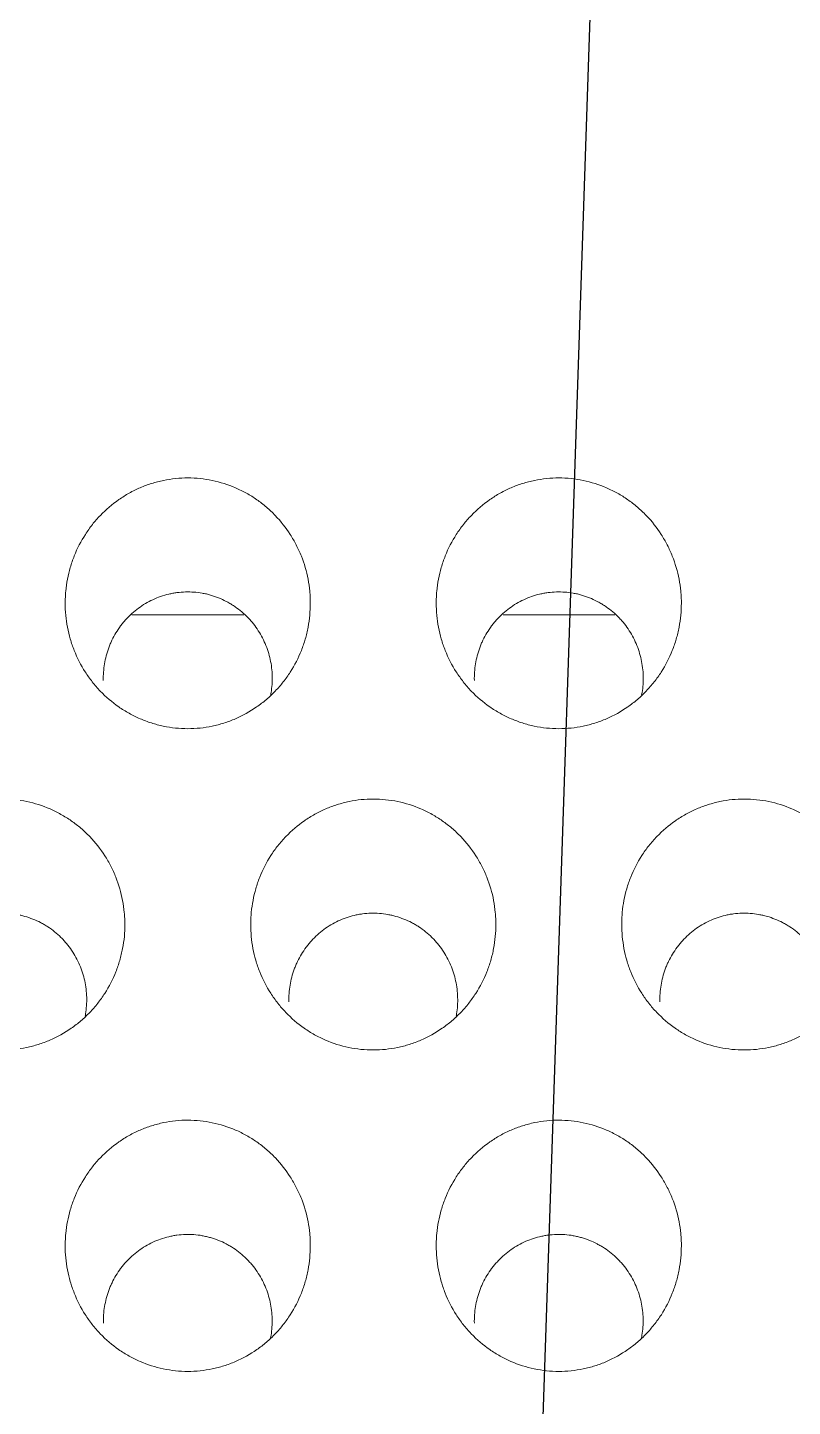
# Model space of a CAD drawing. Header units: inches. Extents: x 3778 to 56227, y -16914 to 35091.
# Drawn here: x 42856.03 to 42862.18, y -12648.61 to -12637.51 of the extents above; entities that cross this region are included whole.
import ezdxf

# ---------------------------------------------------------------- set-up
doc = ezdxf.new("R2010")
doc.units = ezdxf.units.IN
doc.header["$LTSCALE"] = 100
doc.header["$MEASUREMENT"] = 0
doc.linetypes.add('DH-HID2', pattern=[1.2, 0.8, -0.4])
doc.layers.add('2-con', color=2, linetype='Continuous')
doc.layers.add('FU-FURM', color=251, linetype='DH-HID2')
doc.layers.add('mark-B', color=2, linetype='Continuous', lineweight=20)

# ---------------------------------------------------------------- blocks, each defined once
blk = doc.blocks.new('cjscjdeh')
at = {"layer": 'FU-FURM', "color": 8}
blk.add_line((150694.153, 67926.742), (150705.033, 68251.493), dxfattribs=at)
blk = doc.blocks.new('무풍1WAY 대형')
at = {"layer": 'mark-B'}
for points, knots in [([(-176.253, -430.621), (-176.319, -430.621), (-176.385, -430.628), (-176.481, -430.648), (-176.513, -430.656), (-176.56, -430.671), (-176.576, -430.676), (-176.607, -430.688), (-176.622, -430.694), (-176.697, -430.727), (-176.754, -430.759), (-176.835, -430.815), (-176.861, -430.835), (-176.911, -430.878), (-176.959, -430.923), (-177.001, -430.972), (-177.032, -431.011), (-177.041, -431.024), (-177.06, -431.05), (-177.07, -431.064), (-177.114, -431.133), (-177.143, -431.191), (-177.179, -431.282), (-177.19, -431.312), (-177.204, -431.36), (-177.208, -431.375), (-177.215, -431.407), (-177.219, -431.423), (-177.234, -431.503), (-177.24, -431.568), (-177.24, -431.649), (-177.24, -431.665), (-177.238, -431.698), (-177.237, -431.714), (-177.232, -431.763), (-177.228, -431.795), (-177.21, -431.89), (-177.191, -431.953), (-177.155, -432.044), (-177.142, -432.074), (-177.112, -432.132), (-177.096, -432.16), (-177.043, -432.242), (-177.003, -432.293), (-176.946, -432.353), (-176.935, -432.364), (-176.911, -432.387), (-176.874, -432.42), (-176.81, -432.47), (-176.754, -432.504), (-176.711, -432.528), (-176.697, -432.536), (-176.667, -432.551), (-176.652, -432.558), (-176.577, -432.59), (-176.514, -432.61), (-176.418, -432.63), (-176.385, -432.635), (-176.319, -432.642), (-176.286, -432.644), (-176.188, -432.644), (-176.123, -432.637), (-176.042, -432.621), (-176.025, -432.617), (-175.993, -432.608), (-175.946, -432.595), (-175.869, -432.566), (-175.81, -432.537), (-175.753, -432.505), (-175.725, -432.488), (-175.644, -432.431), (-175.594, -432.389), (-175.538, -432.33), (-175.527, -432.318), (-175.505, -432.293), (-175.495, -432.28), (-175.464, -432.242), (-175.445, -432.215), (-175.393, -432.133), (-175.363, -432.075), (-175.333, -431.999), (-175.327, -431.983), (-175.316, -431.953), (-175.302, -431.906), (-175.283, -431.827), (-175.273, -431.763), (-175.269, -431.714), (-175.268, -431.698), (-175.266, -431.666), (-175.266, -431.649), (-175.266, -431.567), (-175.272, -431.503), (-175.29, -431.407), (-175.298, -431.376), (-175.311, -431.329), (-175.316, -431.313), (-175.327, -431.282), (-175.332, -431.267), (-175.362, -431.191), (-175.392, -431.133), (-175.444, -431.051), (-175.463, -431.024), (-175.504, -430.973), (-175.526, -430.948), (-175.593, -430.877), (-175.643, -430.835), (-175.71, -430.788), (-175.724, -430.779), (-175.752, -430.761), (-175.766, -430.753), (-175.809, -430.729), (-175.838, -430.714), (-175.928, -430.675), (-175.991, -430.655), (-176.121, -430.628), (-176.186, -430.621), (-176.253, -430.621)], [0, 0, 0, 0, 0.03125, 0.03125, 0.046875, 0.046875, 0.054688, 0.054688, 0.0625, 0.0625, 0.09375, 0.09375, 0.109375, 0.109375, 0.125, 0.140625, 0.140625, 0.148438, 0.148438, 0.15625, 0.15625, 0.1875, 0.1875, 0.203125, 0.203125, 0.210938, 0.210938, 0.21875, 0.21875, 0.25, 0.25, 0.257813, 0.257813, 0.265625, 0.265625, 0.28125, 0.28125, 0.3125, 0.3125, 0.328125, 0.328125, 0.34375, 0.34375, 0.375, 0.375, 0.382813, 0.382813, 0.390625, 0.40625, 0.421875, 0.421875, 0.429688, 0.429688, 0.4375, 0.4375, 0.46875, 0.46875, 0.484375, 0.484375, 0.5, 0.5, 0.53125, 0.53125, 0.539063, 0.539063, 0.546875, 0.5625, 0.578125, 0.578125, 0.59375, 0.59375, 0.625, 0.625, 0.632813, 0.632813, 0.640625, 0.640625, 0.65625, 0.65625, 0.6875, 0.6875, 0.695313, 0.695313, 0.703125, 0.71875, 0.734375, 0.734375, 0.742188, 0.742188, 0.75, 0.75, 0.78125, 0.78125, 0.796875, 0.796875, 0.804688, 0.804688, 0.8125, 0.8125, 0.84375, 0.84375, 0.859375, 0.859375, 0.875, 0.875, 0.90625, 0.90625, 0.914063, 0.914063, 0.921875, 0.921875, 0.9375, 0.9375, 0.96875, 0.96875, 1, 1, 1, 1]), ([(-173.265, -430.621), (-173.332, -430.621), (-173.397, -430.628), (-173.493, -430.648), (-173.525, -430.656), (-173.572, -430.671), (-173.588, -430.676), (-173.619, -430.688), (-173.634, -430.694), (-173.71, -430.727), (-173.767, -430.759), (-173.848, -430.815), (-173.874, -430.835), (-173.924, -430.878), (-173.971, -430.923), (-174.014, -430.972), (-174.044, -431.011), (-174.054, -431.024), (-174.073, -431.05), (-174.082, -431.064), (-174.126, -431.133), (-174.156, -431.191), (-174.192, -431.282), (-174.202, -431.312), (-174.216, -431.36), (-174.22, -431.375), (-174.228, -431.407), (-174.231, -431.423), (-174.246, -431.503), (-174.252, -431.568), (-174.252, -431.649), (-174.252, -431.665), (-174.251, -431.698), (-174.249, -431.714), (-174.245, -431.763), (-174.24, -431.795), (-174.222, -431.89), (-174.204, -431.953), (-174.168, -432.044), (-174.154, -432.074), (-174.124, -432.132), (-174.108, -432.16), (-174.056, -432.242), (-174.016, -432.293), (-173.959, -432.353), (-173.947, -432.364), (-173.923, -432.387), (-173.887, -432.42), (-173.822, -432.47), (-173.767, -432.504), (-173.724, -432.528), (-173.709, -432.536), (-173.68, -432.551), (-173.665, -432.558), (-173.589, -432.59), (-173.527, -432.61), (-173.43, -432.63), (-173.398, -432.635), (-173.332, -432.642), (-173.299, -432.644), (-173.2, -432.644), (-173.135, -432.637), (-173.054, -432.621), (-173.038, -432.617), (-173.006, -432.608), (-172.958, -432.595), (-172.882, -432.566), (-172.823, -432.537), (-172.765, -432.505), (-172.737, -432.488), (-172.656, -432.431), (-172.607, -432.389), (-172.55, -432.33), (-172.539, -432.318), (-172.518, -432.293), (-172.507, -432.28), (-172.477, -432.242), (-172.458, -432.215), (-172.405, -432.133), (-172.375, -432.075), (-172.345, -431.999), (-172.339, -431.983), (-172.329, -431.953), (-172.314, -431.906), (-172.295, -431.827), (-172.286, -431.763), (-172.281, -431.714), (-172.28, -431.698), (-172.279, -431.666), (-172.278, -431.649), (-172.278, -431.567), (-172.284, -431.503), (-172.302, -431.407), (-172.31, -431.376), (-172.324, -431.329), (-172.329, -431.313), (-172.339, -431.282), (-172.345, -431.267), (-172.375, -431.191), (-172.404, -431.133), (-172.457, -431.051), (-172.476, -431.024), (-172.517, -430.973), (-172.538, -430.948), (-172.606, -430.877), (-172.655, -430.835), (-172.722, -430.788), (-172.736, -430.779), (-172.764, -430.761), (-172.778, -430.753), (-172.821, -430.729), (-172.851, -430.714), (-172.941, -430.675), (-173.003, -430.655), (-173.133, -430.628), (-173.199, -430.621), (-173.265, -430.621)], [0, 0, 0, 0, 0.03125, 0.03125, 0.046875, 0.046875, 0.054688, 0.054688, 0.0625, 0.0625, 0.09375, 0.09375, 0.109375, 0.109375, 0.125, 0.140625, 0.140625, 0.148438, 0.148438, 0.15625, 0.15625, 0.1875, 0.1875, 0.203125, 0.203125, 0.210938, 0.210938, 0.21875, 0.21875, 0.25, 0.25, 0.257813, 0.257813, 0.265625, 0.265625, 0.28125, 0.28125, 0.3125, 0.3125, 0.328125, 0.328125, 0.34375, 0.34375, 0.375, 0.375, 0.382813, 0.382813, 0.390625, 0.40625, 0.421875, 0.421875, 0.429688, 0.429688, 0.4375, 0.4375, 0.46875, 0.46875, 0.484375, 0.484375, 0.5, 0.5, 0.53125, 0.53125, 0.539063, 0.539063, 0.546875, 0.5625, 0.578125, 0.578125, 0.59375, 0.59375, 0.625, 0.625, 0.632813, 0.632813, 0.640625, 0.640625, 0.65625, 0.65625, 0.6875, 0.6875, 0.695313, 0.695313, 0.703125, 0.71875, 0.734375, 0.734375, 0.742188, 0.742188, 0.75, 0.75, 0.78125, 0.78125, 0.796875, 0.796875, 0.804688, 0.804688, 0.8125, 0.8125, 0.84375, 0.84375, 0.859375, 0.859375, 0.875, 0.875, 0.90625, 0.90625, 0.914063, 0.914063, 0.921875, 0.921875, 0.9375, 0.9375, 0.96875, 0.96875, 1, 1, 1, 1]), ([(-176.92, -430.893), (-176.921, -430.899), (-176.922, -430.906), (-176.93, -430.956), (-176.934, -431), (-176.932, -431.068), (-176.93, -431.09), (-176.925, -431.135), (-176.921, -431.157), (-176.907, -431.222), (-176.893, -431.265), (-176.858, -431.348), (-176.836, -431.388), (-176.799, -431.443), (-176.785, -431.461), (-176.763, -431.487), (-176.756, -431.496), (-176.741, -431.513), (-176.733, -431.521), (-176.693, -431.56), (-176.658, -431.589), (-176.611, -431.62), (-176.601, -431.626), (-176.581, -431.637), (-176.571, -431.643), (-176.541, -431.659), (-176.5, -431.677), (-176.447, -431.696), (-176.414, -431.704), (-176.392, -431.709), (-176.381, -431.712), (-176.324, -431.722), (-176.279, -431.725), (-176.212, -431.723), (-176.189, -431.721), (-176.155, -431.717), (-176.144, -431.715), (-176.121, -431.711), (-176.11, -431.708), (-176.055, -431.695), (-176.013, -431.681), (-175.951, -431.652), (-175.931, -431.641), (-175.892, -431.618), (-175.873, -431.606), (-175.819, -431.565), (-175.786, -431.535), (-175.748, -431.493), (-175.74, -431.485), (-175.726, -431.467), (-175.719, -431.458), (-175.699, -431.431), (-175.674, -431.394), (-175.647, -431.345), (-175.633, -431.314), (-175.625, -431.294), (-175.621, -431.283), (-175.601, -431.23), (-175.579, -431.144), (-175.572, -431.055), (-175.573, -431.01)], [0, 0, 0, 0, 0.008227, 0.008227, 0.066566, 0.066566, 0.095736, 0.095736, 0.124906, 0.124906, 0.183246, 0.183246, 0.241585, 0.241585, 0.270755, 0.270755, 0.28534, 0.28534, 0.299925, 0.299925, 0.358264, 0.358264, 0.372849, 0.372849, 0.387434, 0.387434, 0.416604, 0.445774, 0.460359, 0.460359, 0.474944, 0.474944, 0.533283, 0.533283, 0.562453, 0.562453, 0.577038, 0.577038, 0.591623, 0.591623, 0.649962, 0.649962, 0.679132, 0.679132, 0.708302, 0.708302, 0.766642, 0.766642, 0.781227, 0.781227, 0.795811, 0.795811, 0.824981, 0.854151, 0.868736, 0.868736, 0.883321, 0.883321, 0.94166, 1, 1, 1, 1]), ([(-173.932, -430.893), (-173.934, -430.899), (-173.935, -430.906), (-173.943, -430.956), (-173.946, -431), (-173.944, -431.068), (-173.943, -431.09), (-173.937, -431.135), (-173.934, -431.157), (-173.919, -431.222), (-173.906, -431.265), (-173.87, -431.348), (-173.849, -431.388), (-173.811, -431.443), (-173.798, -431.461), (-173.776, -431.487), (-173.768, -431.496), (-173.753, -431.513), (-173.745, -431.521), (-173.705, -431.56), (-173.67, -431.589), (-173.623, -431.62), (-173.613, -431.626), (-173.594, -431.637), (-173.584, -431.643), (-173.554, -431.659), (-173.513, -431.677), (-173.459, -431.696), (-173.426, -431.704), (-173.404, -431.709), (-173.393, -431.712), (-173.337, -431.722), (-173.292, -431.725), (-173.224, -431.723), (-173.201, -431.721), (-173.167, -431.717), (-173.156, -431.715), (-173.134, -431.711), (-173.123, -431.708), (-173.068, -431.695), (-173.025, -431.681), (-172.964, -431.652), (-172.943, -431.641), (-172.904, -431.618), (-172.886, -431.606), (-172.831, -431.565), (-172.798, -431.535), (-172.76, -431.493), (-172.753, -431.485), (-172.738, -431.467), (-172.731, -431.458), (-172.711, -431.431), (-172.686, -431.394), (-172.66, -431.345), (-172.646, -431.314), (-172.637, -431.294), (-172.633, -431.283), (-172.614, -431.23), (-172.591, -431.144), (-172.585, -431.055), (-172.586, -431.01)], [0, 0, 0, 0, 0.008227, 0.008227, 0.066566, 0.066566, 0.095736, 0.095736, 0.124906, 0.124906, 0.183246, 0.183246, 0.241585, 0.241585, 0.270755, 0.270755, 0.28534, 0.28534, 0.299925, 0.299925, 0.358264, 0.358264, 0.372849, 0.372849, 0.387434, 0.387434, 0.416604, 0.445774, 0.460359, 0.460359, 0.474944, 0.474944, 0.533283, 0.533283, 0.562453, 0.562453, 0.577038, 0.577038, 0.591623, 0.591623, 0.649962, 0.649962, 0.679132, 0.679132, 0.708302, 0.708302, 0.766642, 0.766642, 0.781227, 0.781227, 0.795811, 0.795811, 0.824981, 0.854151, 0.868736, 0.868736, 0.883321, 0.883321, 0.94166, 1, 1, 1, 1]), ([(-177.747, -433.209), (-177.813, -433.209), (-177.878, -433.216), (-177.975, -433.236), (-178.006, -433.244), (-178.054, -433.259), (-178.069, -433.264), (-178.1, -433.276), (-178.116, -433.282), (-178.191, -433.314), (-178.248, -433.346), (-178.329, -433.403), (-178.355, -433.423), (-178.405, -433.466), (-178.452, -433.51), (-178.495, -433.559), (-178.525, -433.598), (-178.535, -433.611), (-178.554, -433.638), (-178.563, -433.651), (-178.608, -433.72), (-178.637, -433.778), (-178.673, -433.869), (-178.684, -433.899), (-178.697, -433.946), (-178.701, -433.962), (-178.709, -433.994), (-178.713, -434.01), (-178.728, -434.09), (-178.734, -434.154), (-178.734, -434.235), (-178.733, -434.252), (-178.732, -434.284), (-178.731, -434.301), (-178.726, -434.349), (-178.721, -434.382), (-178.703, -434.477), (-178.685, -434.539), (-178.649, -434.63), (-178.635, -434.66), (-178.606, -434.718), (-178.589, -434.746), (-178.537, -434.828), (-178.497, -434.879), (-178.44, -434.939), (-178.428, -434.95), (-178.404, -434.973), (-178.368, -435.006), (-178.303, -435.055), (-178.248, -435.09), (-178.205, -435.114), (-178.191, -435.122), (-178.161, -435.136), (-178.146, -435.143), (-178.07, -435.176), (-178.008, -435.196), (-177.912, -435.216), (-177.879, -435.221), (-177.813, -435.228), (-177.78, -435.229), (-177.682, -435.23), (-177.616, -435.223), (-177.535, -435.206), (-177.519, -435.202), (-177.487, -435.194), (-177.44, -435.18), (-177.363, -435.152), (-177.304, -435.123), (-177.247, -435.091), (-177.219, -435.073), (-177.138, -435.017), (-177.088, -434.975), (-177.032, -434.916), (-177.021, -434.904), (-176.999, -434.879), (-176.988, -434.866), (-176.958, -434.828), (-176.939, -434.801), (-176.886, -434.719), (-176.857, -434.661), (-176.826, -434.585), (-176.821, -434.57), (-176.81, -434.539), (-176.795, -434.492), (-176.776, -434.414), (-176.767, -434.35), (-176.763, -434.301), (-176.761, -434.285), (-176.76, -434.252), (-176.76, -434.236), (-176.76, -434.154), (-176.766, -434.09), (-176.784, -433.994), (-176.791, -433.963), (-176.805, -433.916), (-176.81, -433.9), (-176.821, -433.869), (-176.826, -433.854), (-176.856, -433.778), (-176.886, -433.721), (-176.938, -433.638), (-176.957, -433.612), (-176.998, -433.56), (-177.019, -433.535), (-177.087, -433.465), (-177.136, -433.422), (-177.204, -433.375), (-177.217, -433.366), (-177.245, -433.349), (-177.26, -433.34), (-177.303, -433.316), (-177.332, -433.302), (-177.422, -433.263), (-177.484, -433.243), (-177.614, -433.216), (-177.68, -433.209), (-177.747, -433.209)], [0, 0, 0, 0, 0.03125, 0.03125, 0.046875, 0.046875, 0.054687, 0.054687, 0.0625, 0.0625, 0.09375, 0.09375, 0.109375, 0.109375, 0.125, 0.140625, 0.140625, 0.148437, 0.148437, 0.15625, 0.15625, 0.1875, 0.1875, 0.203125, 0.203125, 0.210937, 0.210937, 0.21875, 0.21875, 0.25, 0.25, 0.257812, 0.257812, 0.265625, 0.265625, 0.28125, 0.28125, 0.3125, 0.3125, 0.328125, 0.328125, 0.34375, 0.34375, 0.375, 0.375, 0.382812, 0.382812, 0.390625, 0.40625, 0.421875, 0.421875, 0.429687, 0.429687, 0.4375, 0.4375, 0.46875, 0.46875, 0.484375, 0.484375, 0.5, 0.5, 0.53125, 0.53125, 0.539062, 0.539062, 0.546875, 0.5625, 0.578125, 0.578125, 0.59375, 0.59375, 0.625, 0.625, 0.632812, 0.632812, 0.640625, 0.640625, 0.65625, 0.65625, 0.6875, 0.6875, 0.695312, 0.695312, 0.703125, 0.71875, 0.734375, 0.734375, 0.742187, 0.742187, 0.75, 0.75, 0.78125, 0.78125, 0.796875, 0.796875, 0.804687, 0.804687, 0.8125, 0.8125, 0.84375, 0.84375, 0.859375, 0.859375, 0.875, 0.875, 0.90625, 0.90625, 0.914062, 0.914062, 0.921875, 0.921875, 0.9375, 0.9375, 0.96875, 0.96875, 1, 1, 1, 1]), ([(-174.759, -433.209), (-174.826, -433.209), (-174.891, -433.216), (-174.987, -433.236), (-175.019, -433.244), (-175.066, -433.259), (-175.082, -433.264), (-175.113, -433.276), (-175.128, -433.282), (-175.203, -433.314), (-175.26, -433.346), (-175.341, -433.403), (-175.367, -433.423), (-175.417, -433.466), (-175.465, -433.51), (-175.507, -433.559), (-175.538, -433.598), (-175.547, -433.611), (-175.566, -433.638), (-175.576, -433.651), (-175.62, -433.72), (-175.65, -433.778), (-175.685, -433.869), (-175.696, -433.899), (-175.71, -433.946), (-175.714, -433.962), (-175.722, -433.994), (-175.725, -434.01), (-175.74, -434.09), (-175.746, -434.154), (-175.746, -434.235), (-175.746, -434.252), (-175.744, -434.284), (-175.743, -434.301), (-175.739, -434.349), (-175.734, -434.382), (-175.716, -434.477), (-175.698, -434.539), (-175.662, -434.63), (-175.648, -434.66), (-175.618, -434.718), (-175.602, -434.746), (-175.549, -434.828), (-175.509, -434.879), (-175.452, -434.939), (-175.441, -434.95), (-175.417, -434.973), (-175.38, -435.006), (-175.316, -435.055), (-175.261, -435.09), (-175.218, -435.114), (-175.203, -435.122), (-175.173, -435.136), (-175.158, -435.143), (-175.083, -435.176), (-175.02, -435.196), (-174.924, -435.216), (-174.891, -435.221), (-174.825, -435.228), (-174.792, -435.229), (-174.694, -435.23), (-174.629, -435.223), (-174.548, -435.206), (-174.532, -435.202), (-174.5, -435.194), (-174.452, -435.18), (-174.375, -435.152), (-174.317, -435.123), (-174.259, -435.091), (-174.231, -435.073), (-174.15, -435.017), (-174.101, -434.975), (-174.044, -434.916), (-174.033, -434.904), (-174.011, -434.879), (-174.001, -434.866), (-173.97, -434.828), (-173.951, -434.801), (-173.899, -434.719), (-173.869, -434.661), (-173.839, -434.585), (-173.833, -434.57), (-173.823, -434.539), (-173.808, -434.492), (-173.789, -434.414), (-173.78, -434.35), (-173.775, -434.301), (-173.774, -434.285), (-173.772, -434.252), (-173.772, -434.236), (-173.772, -434.154), (-173.778, -434.09), (-173.796, -433.994), (-173.804, -433.963), (-173.817, -433.916), (-173.822, -433.9), (-173.833, -433.869), (-173.839, -433.854), (-173.869, -433.778), (-173.898, -433.721), (-173.951, -433.638), (-173.97, -433.612), (-174.01, -433.56), (-174.032, -433.535), (-174.1, -433.465), (-174.149, -433.422), (-174.216, -433.375), (-174.23, -433.366), (-174.258, -433.349), (-174.272, -433.34), (-174.315, -433.316), (-174.345, -433.302), (-174.434, -433.263), (-174.497, -433.243), (-174.627, -433.216), (-174.693, -433.209), (-174.759, -433.209)], [0, 0, 0, 0, 0.03125, 0.03125, 0.046875, 0.046875, 0.054687, 0.054687, 0.0625, 0.0625, 0.09375, 0.09375, 0.109375, 0.109375, 0.125, 0.140625, 0.140625, 0.148437, 0.148437, 0.15625, 0.15625, 0.1875, 0.1875, 0.203125, 0.203125, 0.210937, 0.210937, 0.21875, 0.21875, 0.25, 0.25, 0.257812, 0.257812, 0.265625, 0.265625, 0.28125, 0.28125, 0.3125, 0.3125, 0.328125, 0.328125, 0.34375, 0.34375, 0.375, 0.375, 0.382812, 0.382812, 0.390625, 0.40625, 0.421875, 0.421875, 0.429687, 0.429687, 0.4375, 0.4375, 0.46875, 0.46875, 0.484375, 0.484375, 0.5, 0.5, 0.53125, 0.53125, 0.539062, 0.539062, 0.546875, 0.5625, 0.578125, 0.578125, 0.59375, 0.59375, 0.625, 0.625, 0.632812, 0.632812, 0.640625, 0.640625, 0.65625, 0.65625, 0.6875, 0.6875, 0.695312, 0.695312, 0.703125, 0.71875, 0.734375, 0.734375, 0.742187, 0.742187, 0.75, 0.75, 0.78125, 0.78125, 0.796875, 0.796875, 0.804687, 0.804687, 0.8125, 0.8125, 0.84375, 0.84375, 0.859375, 0.859375, 0.875, 0.875, 0.90625, 0.90625, 0.914062, 0.914062, 0.921875, 0.921875, 0.9375, 0.9375, 0.96875, 0.96875, 1, 1, 1, 1]), ([(-171.772, -433.209), (-171.838, -433.209), (-171.903, -433.216), (-171.999, -433.236), (-172.031, -433.244), (-172.078, -433.259), (-172.094, -433.264), (-172.125, -433.276), (-172.14, -433.282), (-172.216, -433.314), (-172.273, -433.346), (-172.354, -433.403), (-172.38, -433.423), (-172.43, -433.466), (-172.477, -433.51), (-172.52, -433.559), (-172.55, -433.598), (-172.56, -433.611), (-172.579, -433.638), (-172.588, -433.651), (-172.632, -433.72), (-172.662, -433.778), (-172.698, -433.869), (-172.708, -433.899), (-172.722, -433.946), (-172.726, -433.962), (-172.734, -433.994), (-172.737, -434.01), (-172.753, -434.09), (-172.759, -434.154), (-172.759, -434.235), (-172.758, -434.252), (-172.757, -434.284), (-172.756, -434.301), (-172.751, -434.349), (-172.746, -434.382), (-172.728, -434.477), (-172.71, -434.539), (-172.674, -434.63), (-172.66, -434.66), (-172.631, -434.718), (-172.614, -434.746), (-172.562, -434.828), (-172.522, -434.879), (-172.465, -434.939), (-172.453, -434.95), (-172.429, -434.973), (-172.393, -435.006), (-172.328, -435.055), (-172.273, -435.09), (-172.23, -435.114), (-172.215, -435.122), (-172.186, -435.136), (-172.171, -435.143), (-172.095, -435.176), (-172.033, -435.196), (-171.936, -435.216), (-171.904, -435.221), (-171.838, -435.228), (-171.805, -435.229), (-171.706, -435.23), (-171.641, -435.223), (-171.56, -435.206), (-171.544, -435.202), (-171.512, -435.194), (-171.465, -435.18), (-171.388, -435.152), (-171.329, -435.123), (-171.272, -435.091), (-171.244, -435.073), (-171.163, -435.017), (-171.113, -434.975), (-171.057, -434.916), (-171.045, -434.904), (-171.024, -434.879), (-171.013, -434.866), (-170.983, -434.828), (-170.964, -434.801), (-170.911, -434.719), (-170.882, -434.661), (-170.851, -434.585), (-170.846, -434.57), (-170.835, -434.539), (-170.82, -434.492), (-170.801, -434.414), (-170.792, -434.35), (-170.788, -434.301), (-170.786, -434.285), (-170.785, -434.252), (-170.784, -434.236), (-170.784, -434.154), (-170.791, -434.09), (-170.809, -433.994), (-170.816, -433.963), (-170.83, -433.916), (-170.835, -433.9), (-170.845, -433.869), (-170.851, -433.854), (-170.881, -433.778), (-170.911, -433.721), (-170.963, -433.638), (-170.982, -433.612), (-171.023, -433.56), (-171.044, -433.535), (-171.112, -433.465), (-171.161, -433.422), (-171.229, -433.375), (-171.242, -433.366), (-171.27, -433.349), (-171.285, -433.34), (-171.328, -433.316), (-171.357, -433.302), (-171.447, -433.263), (-171.509, -433.243), (-171.639, -433.216), (-171.705, -433.209), (-171.772, -433.209)], [0, 0, 0, 0, 0.03125, 0.03125, 0.046875, 0.046875, 0.054688, 0.054688, 0.0625, 0.0625, 0.09375, 0.09375, 0.109375, 0.109375, 0.125, 0.140625, 0.140625, 0.148438, 0.148438, 0.15625, 0.15625, 0.1875, 0.1875, 0.203125, 0.203125, 0.210938, 0.210938, 0.21875, 0.21875, 0.25, 0.25, 0.257812, 0.257812, 0.265625, 0.265625, 0.28125, 0.28125, 0.3125, 0.3125, 0.328125, 0.328125, 0.34375, 0.34375, 0.375, 0.375, 0.382812, 0.382812, 0.390625, 0.40625, 0.421875, 0.421875, 0.429687, 0.429687, 0.4375, 0.4375, 0.46875, 0.46875, 0.484375, 0.484375, 0.5, 0.5, 0.53125, 0.53125, 0.539062, 0.539062, 0.546875, 0.5625, 0.578125, 0.578125, 0.59375, 0.59375, 0.625, 0.625, 0.632812, 0.632812, 0.640625, 0.640625, 0.65625, 0.65625, 0.6875, 0.6875, 0.695312, 0.695312, 0.703125, 0.71875, 0.734375, 0.734375, 0.742187, 0.742187, 0.75, 0.75, 0.78125, 0.78125, 0.796875, 0.796875, 0.804687, 0.804687, 0.8125, 0.8125, 0.84375, 0.84375, 0.859375, 0.859375, 0.875, 0.875, 0.90625, 0.90625, 0.914062, 0.914062, 0.921875, 0.921875, 0.9375, 0.9375, 0.96875, 0.96875, 1, 1, 1, 1]), ([(-178.414, -433.481), (-178.415, -433.487), (-178.416, -433.493), (-178.424, -433.543), (-178.427, -433.588), (-178.426, -433.655), (-178.424, -433.678), (-178.419, -433.722), (-178.415, -433.744), (-178.401, -433.81), (-178.387, -433.852), (-178.352, -433.935), (-178.33, -433.975), (-178.292, -434.03), (-178.279, -434.048), (-178.257, -434.074), (-178.25, -434.083), (-178.234, -434.1), (-178.227, -434.108), (-178.187, -434.147), (-178.152, -434.176), (-178.104, -434.207), (-178.095, -434.213), (-178.075, -434.224), (-178.065, -434.23), (-178.035, -434.245), (-177.994, -434.264), (-177.941, -434.282), (-177.908, -434.291), (-177.885, -434.296), (-177.874, -434.298), (-177.818, -434.308), (-177.773, -434.312), (-177.705, -434.31), (-177.683, -434.308), (-177.649, -434.303), (-177.637, -434.302), (-177.615, -434.298), (-177.604, -434.295), (-177.549, -434.282), (-177.506, -434.267), (-177.445, -434.239), (-177.425, -434.228), (-177.386, -434.205), (-177.367, -434.192), (-177.313, -434.152), (-177.279, -434.122), (-177.241, -434.08), (-177.234, -434.072), (-177.219, -434.054), (-177.213, -434.045), (-177.192, -434.018), (-177.168, -433.981), (-177.141, -433.932), (-177.127, -433.902), (-177.118, -433.881), (-177.114, -433.87), (-177.095, -433.817), (-177.072, -433.731), (-177.066, -433.643), (-177.067, -433.597)], [0, 0, 0, 0, 0.00808, 0.00808, 0.066428, 0.066428, 0.095603, 0.095603, 0.124777, 0.124777, 0.183125, 0.183125, 0.241473, 0.241473, 0.270647, 0.270647, 0.285234, 0.285234, 0.299821, 0.299821, 0.35817, 0.35817, 0.372757, 0.372757, 0.387344, 0.387344, 0.416518, 0.445692, 0.460279, 0.460279, 0.474866, 0.474866, 0.533214, 0.533214, 0.562388, 0.562388, 0.576975, 0.576975, 0.591562, 0.591562, 0.649911, 0.649911, 0.679085, 0.679085, 0.708259, 0.708259, 0.766607, 0.766607, 0.781194, 0.781194, 0.795781, 0.795781, 0.824955, 0.854129, 0.868716, 0.868716, 0.883304, 0.883304, 0.941652, 1, 1, 1, 1]), ([(-175.426, -433.481), (-175.428, -433.487), (-175.429, -433.493), (-175.437, -433.543), (-175.44, -433.588), (-175.438, -433.655), (-175.437, -433.678), (-175.431, -433.722), (-175.427, -433.744), (-175.413, -433.81), (-175.4, -433.852), (-175.364, -433.935), (-175.343, -433.975), (-175.305, -434.03), (-175.291, -434.048), (-175.27, -434.074), (-175.262, -434.083), (-175.247, -434.1), (-175.239, -434.108), (-175.199, -434.147), (-175.164, -434.176), (-175.117, -434.207), (-175.107, -434.213), (-175.088, -434.224), (-175.078, -434.23), (-175.047, -434.245), (-175.006, -434.264), (-174.953, -434.282), (-174.92, -434.291), (-174.898, -434.296), (-174.887, -434.298), (-174.831, -434.308), (-174.785, -434.312), (-174.718, -434.31), (-174.695, -434.308), (-174.661, -434.303), (-174.65, -434.302), (-174.627, -434.298), (-174.616, -434.295), (-174.561, -434.282), (-174.519, -434.267), (-174.457, -434.239), (-174.437, -434.228), (-174.398, -434.205), (-174.379, -434.192), (-174.325, -434.152), (-174.292, -434.122), (-174.254, -434.08), (-174.246, -434.072), (-174.232, -434.054), (-174.225, -434.045), (-174.205, -434.018), (-174.18, -433.981), (-174.153, -433.932), (-174.14, -433.902), (-174.131, -433.881), (-174.127, -433.87), (-174.107, -433.817), (-174.085, -433.731), (-174.078, -433.643), (-174.079, -433.597)], [0, 0, 0, 0, 0.00808, 0.00808, 0.066428, 0.066428, 0.095603, 0.095603, 0.124777, 0.124777, 0.183125, 0.183125, 0.241473, 0.241473, 0.270647, 0.270647, 0.285234, 0.285234, 0.299821, 0.299821, 0.35817, 0.35817, 0.372757, 0.372757, 0.387344, 0.387344, 0.416518, 0.445692, 0.460279, 0.460279, 0.474866, 0.474866, 0.533214, 0.533214, 0.562388, 0.562388, 0.576975, 0.576975, 0.591562, 0.591562, 0.649911, 0.649911, 0.679085, 0.679085, 0.708259, 0.708259, 0.766607, 0.766607, 0.781194, 0.781194, 0.795781, 0.795781, 0.824955, 0.854129, 0.868716, 0.868716, 0.883304, 0.883304, 0.941652, 1, 1, 1, 1]), ([(-172.439, -433.481), (-172.44, -433.487), (-172.441, -433.493), (-172.449, -433.543), (-172.452, -433.588), (-172.451, -433.655), (-172.449, -433.678), (-172.444, -433.722), (-172.44, -433.744), (-172.426, -433.81), (-172.412, -433.852), (-172.377, -433.935), (-172.355, -433.975), (-172.317, -434.03), (-172.304, -434.048), (-172.282, -434.074), (-172.275, -434.083), (-172.259, -434.1), (-172.252, -434.108), (-172.211, -434.147), (-172.177, -434.176), (-172.129, -434.207), (-172.12, -434.213), (-172.1, -434.224), (-172.09, -434.23), (-172.06, -434.245), (-172.019, -434.264), (-171.965, -434.282), (-171.933, -434.291), (-171.91, -434.296), (-171.899, -434.298), (-171.843, -434.308), (-171.798, -434.312), (-171.73, -434.31), (-171.708, -434.308), (-171.674, -434.303), (-171.662, -434.302), (-171.64, -434.298), (-171.629, -434.295), (-171.574, -434.282), (-171.531, -434.267), (-171.47, -434.239), (-171.449, -434.228), (-171.411, -434.205), (-171.392, -434.192), (-171.338, -434.152), (-171.304, -434.122), (-171.266, -434.08), (-171.259, -434.072), (-171.244, -434.054), (-171.237, -434.045), (-171.217, -434.018), (-171.192, -433.981), (-171.166, -433.932), (-171.152, -433.902), (-171.143, -433.881), (-171.139, -433.87), (-171.12, -433.817), (-171.097, -433.731), (-171.091, -433.643), (-171.092, -433.597)], [0, 0, 0, 0, 0.00808, 0.00808, 0.066428, 0.066428, 0.095603, 0.095603, 0.124777, 0.124777, 0.183125, 0.183125, 0.241473, 0.241473, 0.270647, 0.270647, 0.285234, 0.285234, 0.299821, 0.299821, 0.35817, 0.35817, 0.372757, 0.372757, 0.387344, 0.387344, 0.416518, 0.445692, 0.460279, 0.460279, 0.474866, 0.474866, 0.533214, 0.533214, 0.562388, 0.562388, 0.576975, 0.576975, 0.591562, 0.591562, 0.649911, 0.649911, 0.679085, 0.679085, 0.708259, 0.708259, 0.766607, 0.766607, 0.781194, 0.781194, 0.795781, 0.795781, 0.824955, 0.854129, 0.868716, 0.868716, 0.883304, 0.883304, 0.941652, 1, 1, 1, 1]), ([(-176.253, -435.796), (-176.319, -435.796), (-176.385, -435.803), (-176.481, -435.823), (-176.512, -435.831), (-176.56, -435.846), (-176.575, -435.852), (-176.606, -435.863), (-176.622, -435.869), (-176.697, -435.902), (-176.754, -435.934), (-176.835, -435.99), (-176.861, -436.01), (-176.911, -436.053), (-176.958, -436.098), (-177.001, -436.147), (-177.031, -436.185), (-177.041, -436.198), (-177.06, -436.225), (-177.069, -436.238), (-177.114, -436.307), (-177.143, -436.365), (-177.179, -436.456), (-177.19, -436.486), (-177.203, -436.533), (-177.208, -436.549), (-177.215, -436.581), (-177.219, -436.597), (-177.234, -436.677), (-177.24, -436.741), (-177.24, -436.822), (-177.24, -436.838), (-177.238, -436.871), (-177.237, -436.887), (-177.232, -436.936), (-177.228, -436.968), (-177.209, -437.063), (-177.191, -437.125), (-177.155, -437.216), (-177.142, -437.246), (-177.112, -437.304), (-177.096, -437.332), (-177.043, -437.414), (-177.003, -437.465), (-176.946, -437.525), (-176.934, -437.536), (-176.91, -437.559), (-176.874, -437.592), (-176.809, -437.641), (-176.754, -437.676), (-176.711, -437.7), (-176.697, -437.708), (-176.667, -437.722), (-176.652, -437.729), (-176.576, -437.762), (-176.514, -437.781), (-176.418, -437.801), (-176.385, -437.807), (-176.319, -437.813), (-176.286, -437.815), (-176.188, -437.815), (-176.123, -437.808), (-176.042, -437.792), (-176.026, -437.788), (-175.994, -437.78), (-175.946, -437.766), (-175.869, -437.738), (-175.811, -437.709), (-175.753, -437.677), (-175.725, -437.659), (-175.644, -437.603), (-175.595, -437.561), (-175.538, -437.502), (-175.527, -437.49), (-175.505, -437.465), (-175.495, -437.453), (-175.464, -437.414), (-175.445, -437.387), (-175.393, -437.305), (-175.363, -437.248), (-175.333, -437.172), (-175.327, -437.156), (-175.316, -437.125), (-175.302, -437.079), (-175.283, -437), (-175.274, -436.936), (-175.269, -436.888), (-175.268, -436.871), (-175.266, -436.839), (-175.266, -436.822), (-175.266, -436.741), (-175.272, -436.676), (-175.29, -436.581), (-175.298, -436.55), (-175.311, -436.503), (-175.316, -436.487), (-175.327, -436.456), (-175.333, -436.441), (-175.363, -436.365), (-175.392, -436.308), (-175.445, -436.225), (-175.464, -436.199), (-175.504, -436.147), (-175.526, -436.122), (-175.593, -436.052), (-175.643, -436.01), (-175.724, -435.953), (-175.752, -435.936), (-175.809, -435.904), (-175.868, -435.875), (-175.929, -435.852), (-175.991, -435.832), (-176.023, -435.824), (-176.121, -435.803), (-176.186, -435.796), (-176.253, -435.796)], [0, 0, 0, 0, 0.03125, 0.03125, 0.046875, 0.046875, 0.054687, 0.054687, 0.0625, 0.0625, 0.09375, 0.09375, 0.109375, 0.109375, 0.125, 0.140625, 0.140625, 0.148437, 0.148437, 0.15625, 0.15625, 0.1875, 0.1875, 0.203125, 0.203125, 0.210937, 0.210937, 0.21875, 0.21875, 0.25, 0.25, 0.257812, 0.257812, 0.265625, 0.265625, 0.28125, 0.28125, 0.3125, 0.3125, 0.328125, 0.328125, 0.34375, 0.34375, 0.375, 0.375, 0.382812, 0.382812, 0.390625, 0.40625, 0.421875, 0.421875, 0.429687, 0.429687, 0.4375, 0.4375, 0.46875, 0.46875, 0.484375, 0.484375, 0.5, 0.5, 0.53125, 0.53125, 0.539062, 0.539062, 0.546875, 0.5625, 0.578125, 0.578125, 0.59375, 0.59375, 0.625, 0.625, 0.632812, 0.632812, 0.640625, 0.640625, 0.65625, 0.65625, 0.6875, 0.6875, 0.695312, 0.695312, 0.703125, 0.71875, 0.734375, 0.734375, 0.742187, 0.742187, 0.75, 0.75, 0.78125, 0.78125, 0.796875, 0.796875, 0.804687, 0.804687, 0.8125, 0.8125, 0.84375, 0.84375, 0.859375, 0.859375, 0.875, 0.875, 0.90625, 0.90625, 0.921875, 0.921875, 0.9375, 0.953125, 0.953125, 0.96875, 0.96875, 1, 1, 1, 1]), ([(-173.265, -435.796), (-173.332, -435.796), (-173.397, -435.803), (-173.493, -435.823), (-173.525, -435.831), (-173.572, -435.846), (-173.588, -435.852), (-173.619, -435.863), (-173.634, -435.869), (-173.709, -435.902), (-173.766, -435.934), (-173.847, -435.99), (-173.874, -436.01), (-173.923, -436.053), (-173.971, -436.098), (-174.014, -436.147), (-174.044, -436.185), (-174.054, -436.198), (-174.073, -436.225), (-174.082, -436.238), (-174.126, -436.307), (-174.156, -436.365), (-174.192, -436.456), (-174.202, -436.486), (-174.216, -436.533), (-174.22, -436.549), (-174.228, -436.581), (-174.231, -436.597), (-174.246, -436.677), (-174.252, -436.741), (-174.252, -436.822), (-174.252, -436.838), (-174.251, -436.871), (-174.249, -436.887), (-174.245, -436.936), (-174.24, -436.968), (-174.222, -437.063), (-174.204, -437.125), (-174.168, -437.216), (-174.154, -437.246), (-174.124, -437.304), (-174.108, -437.332), (-174.056, -437.414), (-174.015, -437.465), (-173.958, -437.525), (-173.947, -437.536), (-173.923, -437.559), (-173.886, -437.592), (-173.822, -437.641), (-173.767, -437.676), (-173.724, -437.7), (-173.709, -437.708), (-173.679, -437.722), (-173.664, -437.729), (-173.589, -437.762), (-173.526, -437.781), (-173.43, -437.801), (-173.398, -437.807), (-173.332, -437.813), (-173.299, -437.815), (-173.2, -437.815), (-173.135, -437.808), (-173.054, -437.792), (-173.038, -437.788), (-173.006, -437.78), (-172.958, -437.766), (-172.882, -437.738), (-172.823, -437.709), (-172.766, -437.677), (-172.737, -437.659), (-172.657, -437.603), (-172.607, -437.561), (-172.55, -437.502), (-172.539, -437.49), (-172.518, -437.465), (-172.507, -437.453), (-172.477, -437.414), (-172.458, -437.387), (-172.405, -437.305), (-172.375, -437.248), (-172.345, -437.172), (-172.339, -437.156), (-172.329, -437.125), (-172.314, -437.079), (-172.295, -437), (-172.286, -436.936), (-172.281, -436.888), (-172.28, -436.871), (-172.279, -436.839), (-172.278, -436.822), (-172.278, -436.741), (-172.284, -436.676), (-172.303, -436.581), (-172.31, -436.55), (-172.324, -436.503), (-172.329, -436.487), (-172.339, -436.456), (-172.345, -436.441), (-172.375, -436.365), (-172.405, -436.308), (-172.457, -436.225), (-172.476, -436.199), (-172.517, -436.147), (-172.538, -436.122), (-172.606, -436.052), (-172.655, -436.01), (-172.736, -435.953), (-172.764, -435.936), (-172.822, -435.904), (-172.88, -435.875), (-172.941, -435.852), (-173.004, -435.832), (-173.036, -435.824), (-173.133, -435.803), (-173.199, -435.796), (-173.265, -435.796)], [0, 0, 0, 0, 0.03125, 0.03125, 0.046875, 0.046875, 0.054687, 0.054687, 0.0625, 0.0625, 0.09375, 0.09375, 0.109375, 0.109375, 0.125, 0.140625, 0.140625, 0.148437, 0.148437, 0.15625, 0.15625, 0.1875, 0.1875, 0.203125, 0.203125, 0.210937, 0.210937, 0.21875, 0.21875, 0.25, 0.25, 0.257812, 0.257812, 0.265625, 0.265625, 0.28125, 0.28125, 0.3125, 0.3125, 0.328125, 0.328125, 0.34375, 0.34375, 0.375, 0.375, 0.382812, 0.382812, 0.390625, 0.40625, 0.421875, 0.421875, 0.429687, 0.429687, 0.4375, 0.4375, 0.46875, 0.46875, 0.484375, 0.484375, 0.5, 0.5, 0.53125, 0.53125, 0.539062, 0.539062, 0.546875, 0.5625, 0.578125, 0.578125, 0.59375, 0.59375, 0.625, 0.625, 0.632812, 0.632812, 0.640625, 0.640625, 0.65625, 0.65625, 0.6875, 0.6875, 0.695312, 0.695312, 0.703125, 0.71875, 0.734375, 0.734375, 0.742187, 0.742187, 0.75, 0.75, 0.78125, 0.78125, 0.796875, 0.796875, 0.804687, 0.804687, 0.8125, 0.8125, 0.84375, 0.84375, 0.859375, 0.859375, 0.875, 0.875, 0.90625, 0.90625, 0.921875, 0.921875, 0.9375, 0.953125, 0.953125, 0.96875, 0.96875, 1, 1, 1, 1]), ([(-176.92, -436.069), (-176.922, -436.075), (-176.923, -436.081), (-176.931, -436.131), (-176.934, -436.175), (-176.932, -436.242), (-176.931, -436.265), (-176.925, -436.309), (-176.918, -436.353), (-176.906, -436.396), (-176.893, -436.439), (-176.885, -436.46), (-176.858, -436.522), (-176.836, -436.562), (-176.799, -436.617), (-176.785, -436.635), (-176.764, -436.661), (-176.756, -436.67), (-176.741, -436.687), (-176.733, -436.695), (-176.693, -436.734), (-176.658, -436.762), (-176.611, -436.793), (-176.601, -436.799), (-176.581, -436.811), (-176.571, -436.816), (-176.541, -436.832), (-176.5, -436.851), (-176.447, -436.869), (-176.414, -436.878), (-176.392, -436.883), (-176.38, -436.885), (-176.324, -436.895), (-176.279, -436.898), (-176.211, -436.896), (-176.189, -436.895), (-176.155, -436.89), (-176.144, -436.888), (-176.121, -436.884), (-176.11, -436.882), (-176.055, -436.869), (-176.013, -436.854), (-175.951, -436.825), (-175.931, -436.815), (-175.892, -436.792), (-175.873, -436.779), (-175.819, -436.739), (-175.786, -436.709), (-175.747, -436.667), (-175.74, -436.659), (-175.726, -436.641), (-175.719, -436.632), (-175.699, -436.605), (-175.674, -436.568), (-175.647, -436.519), (-175.633, -436.489), (-175.624, -436.468), (-175.62, -436.457), (-175.601, -436.404), (-175.578, -436.318), (-175.572, -436.23), (-175.573, -436.185)], [0, 0, 0, 0, 0.007936, 0.007936, 0.066292, 0.066292, 0.095471, 0.095471, 0.124649, 0.153827, 0.153827, 0.183006, 0.183006, 0.241363, 0.241363, 0.270541, 0.270541, 0.28513, 0.28513, 0.299719, 0.299719, 0.358076, 0.358076, 0.372665, 0.372665, 0.387254, 0.387254, 0.416433, 0.445611, 0.4602, 0.4602, 0.474789, 0.474789, 0.533146, 0.533146, 0.562325, 0.562325, 0.576914, 0.576914, 0.591503, 0.591503, 0.64986, 0.64986, 0.679038, 0.679038, 0.708216, 0.708216, 0.766573, 0.766573, 0.781162, 0.781162, 0.795751, 0.795751, 0.82493, 0.854108, 0.868697, 0.868697, 0.883287, 0.883287, 0.941643, 1, 1, 1, 1]), ([(-173.933, -436.069), (-173.934, -436.075), (-173.935, -436.081), (-173.943, -436.131), (-173.946, -436.175), (-173.945, -436.242), (-173.943, -436.265), (-173.938, -436.309), (-173.93, -436.353), (-173.919, -436.396), (-173.905, -436.439), (-173.897, -436.46), (-173.87, -436.522), (-173.849, -436.562), (-173.811, -436.617), (-173.798, -436.635), (-173.776, -436.661), (-173.769, -436.67), (-173.753, -436.687), (-173.745, -436.695), (-173.705, -436.734), (-173.67, -436.762), (-173.623, -436.793), (-173.613, -436.799), (-173.594, -436.811), (-173.584, -436.816), (-173.554, -436.832), (-173.513, -436.851), (-173.459, -436.869), (-173.426, -436.878), (-173.404, -436.883), (-173.393, -436.885), (-173.337, -436.895), (-173.292, -436.898), (-173.224, -436.896), (-173.201, -436.895), (-173.167, -436.89), (-173.156, -436.888), (-173.134, -436.884), (-173.123, -436.882), (-173.068, -436.869), (-173.025, -436.854), (-172.963, -436.825), (-172.943, -436.815), (-172.904, -436.792), (-172.886, -436.779), (-172.831, -436.739), (-172.798, -436.709), (-172.76, -436.667), (-172.752, -436.659), (-172.738, -436.641), (-172.731, -436.632), (-172.711, -436.605), (-172.686, -436.568), (-172.659, -436.519), (-172.646, -436.489), (-172.637, -436.468), (-172.633, -436.457), (-172.613, -436.404), (-172.591, -436.318), (-172.584, -436.23), (-172.585, -436.185)], [0, 0, 0, 0, 0.007936, 0.007936, 0.066292, 0.066292, 0.095471, 0.095471, 0.124649, 0.153827, 0.153827, 0.183006, 0.183006, 0.241363, 0.241363, 0.270541, 0.270541, 0.28513, 0.28513, 0.299719, 0.299719, 0.358076, 0.358076, 0.372665, 0.372665, 0.387254, 0.387254, 0.416433, 0.445611, 0.4602, 0.4602, 0.474789, 0.474789, 0.533146, 0.533146, 0.562325, 0.562325, 0.576914, 0.576914, 0.591503, 0.591503, 0.64986, 0.64986, 0.679038, 0.679038, 0.708216, 0.708216, 0.766573, 0.766573, 0.781162, 0.781162, 0.795751, 0.795751, 0.82493, 0.854108, 0.868697, 0.868697, 0.883287, 0.883287, 0.941643, 1, 1, 1, 1])]:
    blk.add_open_spline(points, degree=3, knots=knots, dxfattribs=at)
for points in [[(-176.703, -436.712), (-176.403, -436.712), (-176.103, -436.712), (-175.804, -436.712)], [(-173.716, -436.712), (-173.416, -436.712), (-173.116, -436.712), (-172.816, -436.712)]]:
    blk.add_open_spline(points, degree=3, dxfattribs=at)
blk = doc.blocks.new('dpdjzjs')
at = {"layer": 'mark-B', "rotation": 180}
blk.add_blockref('무풍1WAY 대형', (178654.915, 88751.491), dxfattribs=at)

msp = doc.modelspace()

# ---------------------------------------------------------------- block references
msp.add_blockref('cjscjdeh', (-107842.967, -80843.836))
at = {"layer": '2-con'}
msp.add_blockref('dpdjzjs', (-135970.865, -101830.442), dxfattribs=at)

doc.saveas('drawing.dxf')
